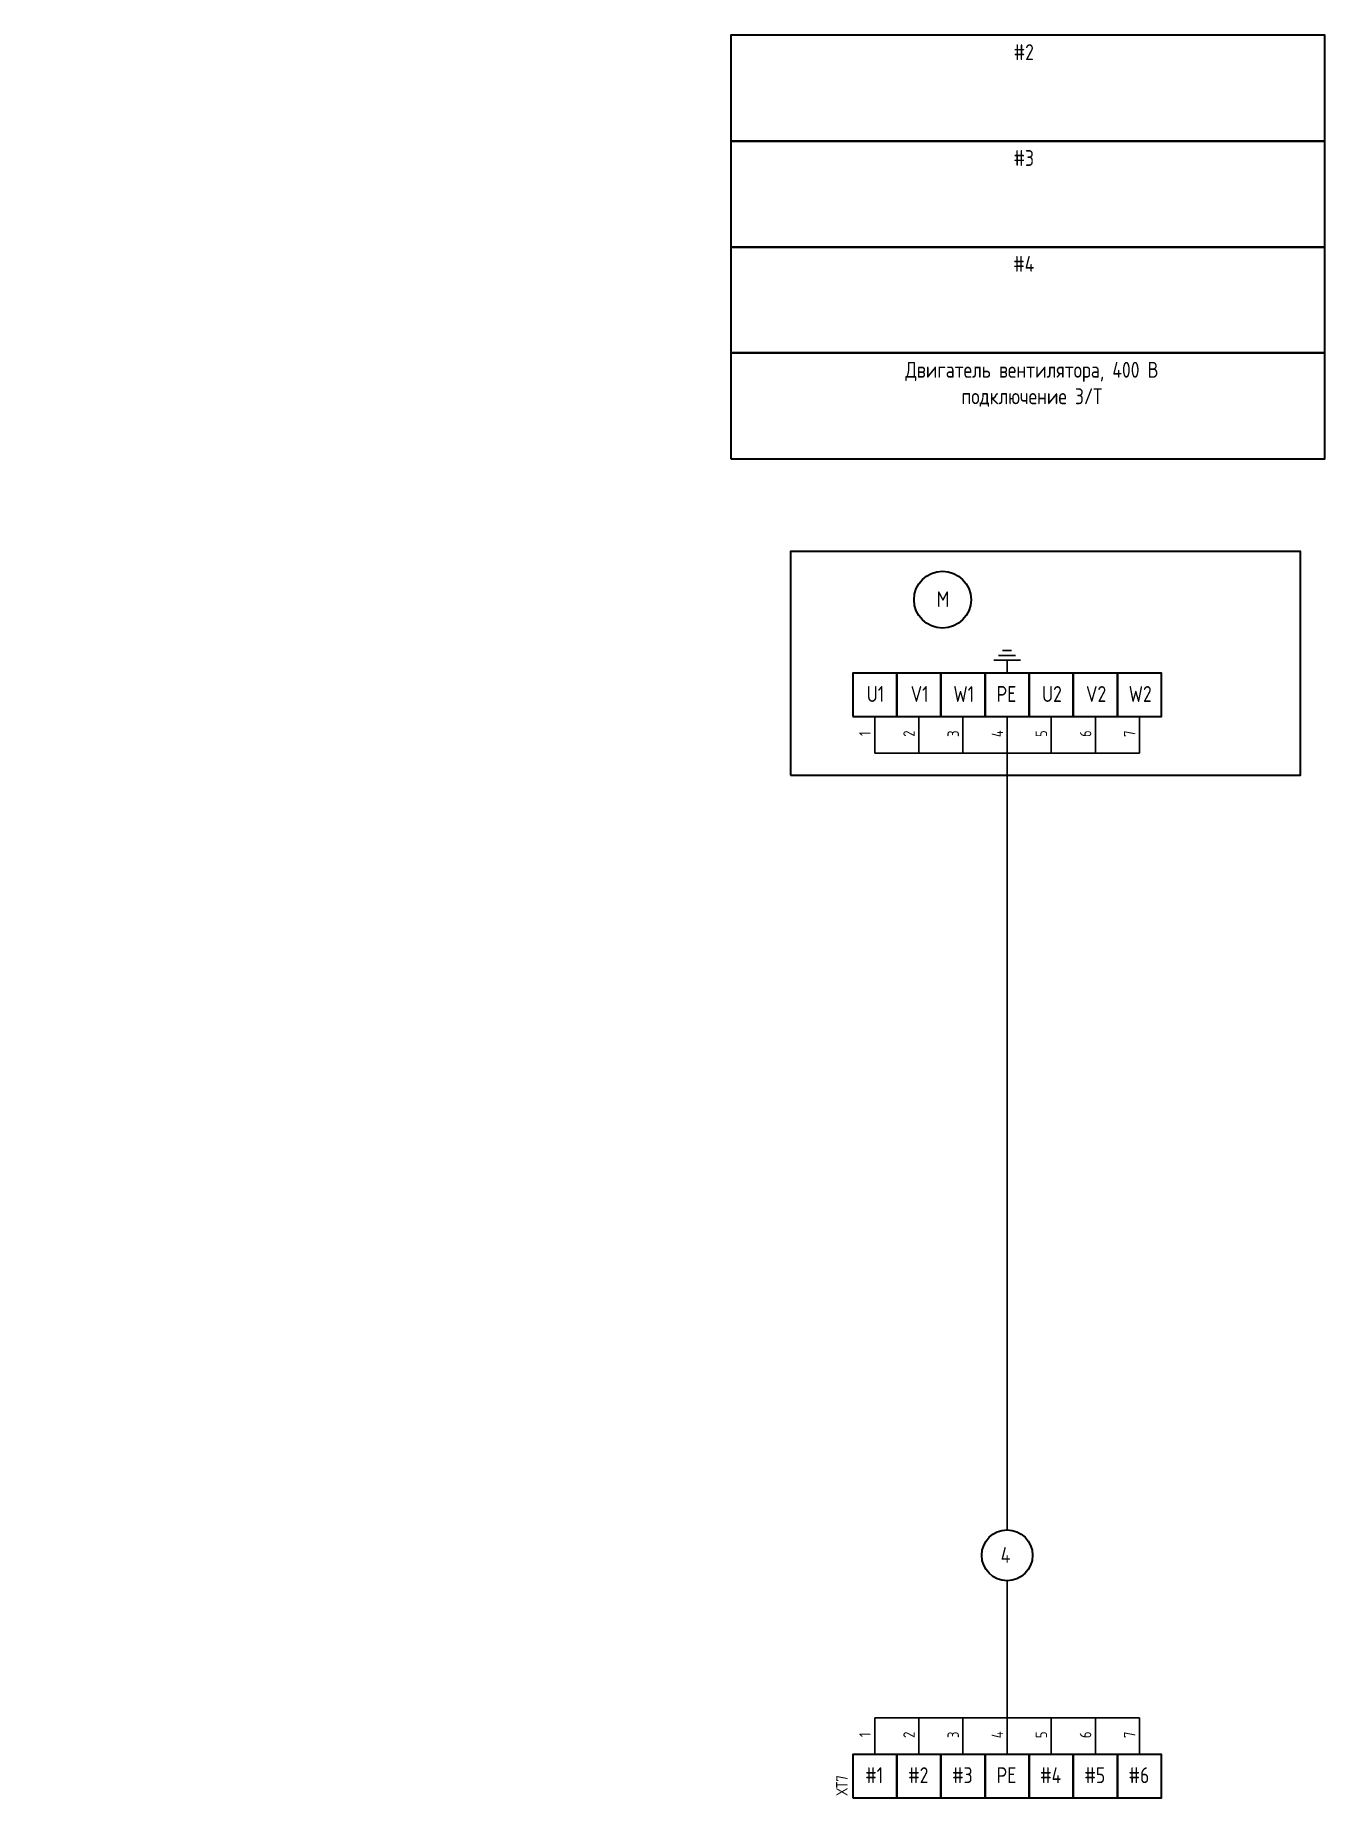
# Model space of a CAD drawing. Header units: millimetres. Extents: x 4483 to 4629, y 5948 to 6147.
import ezdxf

# ---------------------------------------------------------------- set-up
doc = ezdxf.new("R2010")
doc.units = ezdxf.units.MM
for name, color, linetype in [('Headers', 7, 'Continuous'), ('XT7', 7, 'Continuous'), ('Кабель', 7, 'Continuous')]:
    doc.layers.add(name, color=color, linetype=linetype)
doc.layers.add('Слой1', color=7, linetype='Continuous', lineweight=30)
doc.styles.add('GOST_A', font='GOST_0.TTF')
pattern_1 = [(37.5, (5, -6.084), (-1.60003, 48.94132), [0, -38.608, 0, -43.18, 0, -41.275]), (7.5, (5, -6.084), (44.95233, 71.6825), [0, -20.828, 0, -34.798, 0, -13.335]), (327.5, (-26.24, -6.084), (79.09924, 0.14372), [0, -12.7, 0, -45.72, 0, -59.69]), (317.5, (-26.24, -6.084), (76.35565, 22.29293), [0, -6.35, 0, -29.972, 0, -34.29])]
pattern_2 = [(37.5, (10, -11.084), (-1.60003, 48.94132), [0, -38.608, 0, -43.18, 0, -41.275]), (7.5, (10, -11.084), (44.95233, 71.6825), [0, -20.828, 0, -34.798, 0, -13.335]), (327.5, (-21.24, -11.084), (79.09924, 0.14372), [0, -12.7, 0, -45.72, 0, -59.69]), (317.5, (-21.24, -11.084), (76.35565, 22.29293), [0, -6.35, 0, -29.972, 0, -34.29])]
pattern_3 = [(37.5, (0.535, 0.098), (-1.60003, 48.94132), [0, -38.608, 0, -43.18, 0, -41.275]), (7.5, (0.535, 0.1), (44.95233, 71.6825), [0, -20.828, 0, -34.798, 0, -13.335]), (327.5, (-30.707, 0.1), (79.09924, 0.14372), [0, -12.7, 0, -45.72, 0, -59.69]), (317.5, (-30.71, 0.1), (76.35565, 22.29293), [0, -6.35, 0, -29.972, 0, -34.29])]
pattern_4 = [(37.5, (0.322, 0.16), (-1.60003, 48.94132), [0, -38.608, 0, -43.18, 0, -41.275]), (7.5, (0.32, 0.16), (44.95233, 71.6825), [0, -20.828, 0, -34.798, 0, -13.335]), (327.5, (-30.92, 0.16), (79.09924, 0.14372), [0, -12.7, 0, -45.72, 0, -59.69]), (317.5, (-30.92, 0.16), (76.35565, 22.29293), [0, -6.35, 0, -29.972, 0, -34.29])]

msp = doc.modelspace()

# ---------------------------------------------------------------- hatches: boundary and pattern name
at = {"layer": 'Слой1', "lineweight": -3}
h = msp.add_hatch(dxfattribs=at)
h.set_pattern_fill('AR-SAND', color=256)
h.set_pattern_definition([(37.5, (-1.567, -0.148), (-1.60003, 48.94132), [0, -38.608, 0, -43.18, 0, -41.275]), (7.5, (-1.57, -0.15), (44.95233, 71.6825), [0, -20.828, 0, -34.798, 0, -13.335]), (327.5, (-32.81, -0.15), (79.09924, 0.14372), [0, -12.7, 0, -45.72, 0, -59.69]), (317.5, (-32.81, -0.15), (76.35565, 22.29293), [0, -6.35, 0, -29.972, 0, -34.29])])
h.paths.add_polyline_path([(4483.15, 6127.95, 1), (4483.92, 6127.95, 1)])
h = msp.add_hatch(dxfattribs=at)
h.set_pattern_fill('AR-SAND', color=256)
h.set_pattern_definition([(37.5, (-0.368, -0.234), (-1.60003, 48.94132), [0, -38.608, 0, -43.18, 0, -41.275]), (7.5, (-0.37, -0.234), (44.95233, 71.6825), [0, -20.828, 0, -34.798, 0, -13.335]), (327.5, (-31.61, -0.234), (79.09924, 0.14372), [0, -12.7, 0, -45.72, 0, -59.69]), (317.5, (-31.61, -0.234), (76.35565, 22.29293), [0, -6.35, 0, -29.972, 0, -34.29])])
h.paths.add_polyline_path([(4484.35, 6127.86, 1), (4485.12, 6127.86, 1)])
h = msp.add_hatch(dxfattribs=at)
h.set_pattern_fill('AR-SAND', color=256)
h.set_pattern_definition([(37.5, (-0.205, -0.163), (-1.60003, 48.94132), [0, -38.608, 0, -43.18, 0, -41.275]), (7.5, (-0.205, -0.16), (44.95233, 71.6825), [0, -20.828, 0, -34.798, 0, -13.335]), (327.5, (-31.447, -0.163), (79.09924, 0.14372), [0, -12.7, 0, -45.72, 0, -59.69]), (317.5, (-31.45, -0.16), (76.35565, 22.29293), [0, -6.35, 0, -29.972, 0, -34.29])])
h.paths.add_polyline_path([(4484.51, 6127.93, 1), (4485.28, 6127.93, 1)])
h = msp.add_hatch(dxfattribs=at)
h.set_pattern_fill('AR-SAND', color=256)
h.set_pattern_definition([(37.5, (-0.198, -0.163), (-1.60003, 48.94132), [0, -38.608, 0, -43.18, 0, -41.275]), (7.5, (-0.2, -0.16), (44.95233, 71.6825), [0, -20.828, 0, -34.798, 0, -13.335]), (327.5, (-31.44, -0.163), (79.09924, 0.14372), [0, -12.7, 0, -45.72, 0, -59.69]), (317.5, (-31.44, -0.16), (76.35565, 22.29293), [0, -6.35, 0, -29.972, 0, -34.29])])
h.paths.add_polyline_path([(4484.52, 6127.93, 1), (4485.29, 6127.93, 1)])
h = msp.add_hatch(dxfattribs=at)
h.set_pattern_fill('AR-SAND', color=256)
h.set_pattern_definition(pattern_4)
h.paths.add_polyline_path([(4485.04, 6128.26, 1), (4485.81, 6128.26, 1)])
h = msp.add_hatch(dxfattribs=at)
h.set_pattern_fill('AR-SAND', color=256)
h.set_pattern_definition(pattern_4)
h.paths.add_polyline_path([(4485.04, 6128.26, 1), (4485.81, 6128.26, 1)])
h = msp.add_hatch(dxfattribs=at)
h.set_pattern_fill('AR-SAND', color=256)
h.set_pattern_definition(pattern_3)
h.paths.add_polyline_path([(4485.25, 6128.19, 1), (4486.02, 6128.19, 1)])
h = msp.add_hatch(dxfattribs=at)
h.set_pattern_fill('AR-SAND', color=256)
h.set_pattern_definition(pattern_3)
h.paths.add_polyline_path([(4485.25, 6128.19, 1), (4486.02, 6128.19, 1)])
h = msp.add_hatch(dxfattribs=at)
h.set_pattern_fill('AR-SAND', color=256)
h.set_pattern_definition(pattern_3)
h.paths.add_polyline_path([(4485.25, 6128.19, 1), (4486.02, 6128.19, 1)])
h = msp.add_hatch(dxfattribs=at)
h.set_pattern_fill('AR-SAND', color=256)
h.set_pattern_definition(pattern_3)
h.paths.add_polyline_path([(4485.25, 6128.19, 1), (4486.02, 6128.19, 1)])
h = msp.add_hatch(dxfattribs=at)
h.set_pattern_fill('AR-SAND', color=256)
h.set_pattern_definition(pattern_3)
h.paths.add_polyline_path([(4485.25, 6128.19, 1), (4486.02, 6128.19, 1)])
h = msp.add_hatch(dxfattribs=at)
h.set_pattern_fill('AR-SAND', color=256)
h.set_pattern_definition([(37.5, (0.694, 0.063), (-1.60003, 48.94132), [0, -38.608, 0, -43.18, 0, -41.275]), (7.5, (0.694, 0.063), (44.95233, 71.6825), [0, -20.828, 0, -34.798, 0, -13.335]), (327.5, (-30.548, 0.063), (79.09924, 0.14372), [0, -12.7, 0, -45.72, 0, -59.69]), (317.5, (-30.55, 0.06), (76.35565, 22.29293), [0, -6.35, 0, -29.972, 0, -34.29])])
h.paths.add_polyline_path([(4485.41, 6128.16, 1), (4486.18, 6128.16, 1)])
h = msp.add_hatch(dxfattribs=at)
h.set_pattern_fill('AR-SAND', color=256)
h.set_pattern_definition([(37.5, (0.885, -0.06), (-1.60003, 48.94132), [0, -38.608, 0, -43.18, 0, -41.275]), (7.5, (0.885, -0.06), (44.95233, 71.6825), [0, -20.828, 0, -34.798, 0, -13.335]), (327.5, (-30.357, -0.06), (79.09924, 0.14372), [0, -12.7, 0, -45.72, 0, -59.69]), (317.5, (-30.36, -0.06), (76.35565, 22.29293), [0, -6.35, 0, -29.972, 0, -34.29])])
h.paths.add_polyline_path([(4485.6, 6128.03, 1), (4486.37, 6128.03, 1)])
h = msp.add_hatch(dxfattribs=at)
h.set_pattern_fill('AR-SAND', color=256)
h.set_pattern_definition([(37.5, (1.176, -0.31), (-1.60003, 48.94132), [0, -38.608, 0, -43.18, 0, -41.275]), (7.5, (1.176, -0.31), (44.95233, 71.6825), [0, -20.828, 0, -34.798, 0, -13.335]), (327.5, (-30.066, -0.31), (79.09924, 0.14372), [0, -12.7, 0, -45.72, 0, -59.69]), (317.5, (-30.066, -0.31), (76.35565, 22.29293), [0, -6.35, 0, -29.972, 0, -34.29])])
h.paths.add_polyline_path([(4485.89, 6127.78, 1), (4486.66, 6127.78, 1)])
h = msp.add_hatch(dxfattribs=at)
h.set_pattern_fill('AR-SAND', color=256)
h.set_pattern_definition([(37.5, (-1.9, 5.91), (-1.60003, 48.94132), [0, -38.608, 0, -43.18, 0, -41.275]), (7.5, (-1.9, 5.91), (44.95233, 71.6825), [0, -20.828, 0, -34.798, 0, -13.335]), (327.5, (-33.143, 5.91), (79.09924, 0.14372), [0, -12.7, 0, -45.72, 0, -59.69]), (317.5, (-33.14, 5.91), (76.35565, 22.29293), [0, -6.35, 0, -29.972, 0, -34.29])])
h.paths.add_polyline_path([(4484.71, 6127.01, 1), (4485.48, 6127.01, 1)])
h = msp.add_hatch(dxfattribs=at)
h.set_pattern_fill('AR-SAND', color=256)
h.set_pattern_definition(pattern_1)
h.paths.add_polyline_path([(4489.71, 6122.01, 1), (4490.48, 6122.01, 1)])
h = msp.add_hatch(dxfattribs=at)
h.set_pattern_fill('AR-SAND', color=256)
h.set_pattern_definition(pattern_1)
h.paths.add_polyline_path([(4489.71, 6122.01, 1), (4490.48, 6122.01, 1)])
h = msp.add_hatch(dxfattribs=at)
h.set_pattern_fill('AR-SAND', color=256)
h.set_pattern_definition([(37.5, (3.1, 0.91), (-1.60003, 48.94132), [0, -38.608, 0, -43.18, 0, -41.275]), (7.5, (3.1, 0.91), (44.95233, 71.6825), [0, -20.828, 0, -34.798, 0, -13.335]), (327.5, (-28.143, 0.91), (79.09924, 0.14372), [0, -12.7, 0, -45.72, 0, -59.69]), (317.5, (-28.14, 0.91), (76.35565, 22.29293), [0, -6.35, 0, -29.972, 0, -34.29])])
h.paths.add_polyline_path([(4489.71, 6122.01, 1), (4490.48, 6122.01, 1)])
h = msp.add_hatch(dxfattribs=at)
h.set_pattern_fill('AR-SAND', color=256)
h.set_pattern_definition(pattern_2)
h.paths.add_polyline_path([(4494.71, 6117.01, 1), (4495.48, 6117.01, 1)])
h = msp.add_hatch(dxfattribs=at)
h.set_pattern_fill('AR-SAND', color=256)
h.set_pattern_definition(pattern_2)
h.paths.add_polyline_path([(4494.71, 6117.01, 1), (4495.48, 6117.01, 1)])
h = msp.add_hatch(dxfattribs=at)
h.set_pattern_fill('AR-SAND', color=256)
h.set_pattern_definition([(37.5, (8.1, -4.09), (-1.60003, 48.94132), [0, -38.608, 0, -43.18, 0, -41.275]), (7.5, (8.1, -4.09), (44.95233, 71.6825), [0, -20.828, 0, -34.798, 0, -13.335]), (327.5, (-23.143, -4.09), (79.09924, 0.14372), [0, -12.7, 0, -45.72, 0, -59.69]), (317.5, (-23.14, -4.09), (76.35565, 22.29293), [0, -6.35, 0, -29.972, 0, -34.29])])
h.paths.add_polyline_path([(4494.71, 6117.01, 1), (4495.48, 6117.01, 1)])
h = msp.add_hatch(dxfattribs=at)
h.set_pattern_fill('AR-SAND', color=256)
h.set_pattern_definition([(37.5, (0.48, 1.17), (-1.60003, 48.94132), [0, -38.608, 0, -43.18, 0, -41.275]), (7.5, (0.48, 1.17), (44.9523, 71.6825), [0, -20.828, 0, -34.798, 0, -13.335]), (327.5, (-30.76, 1.17), (79.09924, 0.14372), [0, -12.7, 0, -45.72, 0, -59.69]), (317.5, (-30.76, 1.17), (76.35565, 22.29293), [0, -6.35, 0, -29.972, 0, -34.29])])
h.paths.add_polyline_path([(4501.82, 5959.94, 1), (4502.59, 5959.94, 1)])
h = msp.add_hatch(dxfattribs=at)
h.set_pattern_fill('AR-SAND', color=256)
h.set_pattern_definition([(37.5, (5.33, 1.215), (-1.60003, 48.94132), [0, -38.608, 0, -43.18, 0, -41.275]), (7.5, (5.33, 1.215), (44.9523, 71.6825), [0, -20.828, 0, -34.798, 0, -13.335]), (327.5, (-25.912, 1.215), (79.09924, 0.14372), [0, -12.7, 0, -45.72, 0, -59.69]), (317.5, (-25.91, 1.215), (76.35565, 22.29293), [0, -6.35, 0, -29.972, 0, -34.29])])
h.paths.add_polyline_path([(4505.04, 5959.31, 1), (4505.81, 5959.31, 1)])

# ---------------------------------------------------------------- linework, layer by layer
at = {"layer": 'Кабель'}
for p, q in [((4591.77, 6076.46), (4594.78, 6076.46)), ((4592.32, 6077.01), (4594.23, 6077.01)), ((4592.77, 6077.56), (4593.78, 6077.56)), ((4593.28, 6076.46), (4593.28, 6074.99)), ((4578.28, 6070.08), (4578.28, 6065.92)), ((4583.28, 6070.08), (4583.28, 6065.92)), ((4588.28, 6070.08), (4588.28, 6065.92)), ((4593.28, 6070.08), (4593.28, 6065.92)), ((4598.28, 6070.08), (4598.28, 6065.92)), ((4603.28, 6070.08), (4603.28, 6065.92)), ((4608.28, 6070.08), (4608.28, 6065.92)), ((4578.28, 6065.92), (4598.28, 6065.92)), ((4593.28, 6065.92), (4593.28, 5977.91)), ((4598.28, 6065.92), (4608.28, 6065.92)), ((4593.28, 5972.15), (4593.28, 5956.62)), ((4578.28, 5956.62), (4598.28, 5956.62)), ((4578.28, 5956.62), (4578.28, 5952.46)), ((4583.28, 5956.62), (4583.28, 5952.46)), ((4588.28, 5956.62), (4588.28, 5952.46)), ((4593.28, 5956.62), (4593.28, 5952.46)), ((4598.28, 5956.62), (4608.28, 5956.62)), ((4598.28, 5956.62), (4598.28, 5952.46)), ((4603.28, 5956.62), (4603.28, 5952.46)), ((4608.28, 5956.62), (4608.28, 5952.46))]:
    msp.add_line(p, q, dxfattribs=at)
at = {"layer": 'Слой1', "color": 7, "lineweight": 30}
for points in [[(4561.97, 6135.29), (4629.28, 6135.29), (4629.28, 6147.29), (4561.97, 6147.29)], [(4561.97, 6123.29), (4629.28, 6123.29), (4629.28, 6135.29), (4561.97, 6135.29)], [(4561.97, 6111.29), (4629.28, 6111.29), (4629.28, 6123.29), (4561.97, 6123.29)], [(4561.97, 6099.29), (4629.28, 6099.29), (4629.28, 6111.29), (4561.97, 6111.29)], [(4568.72, 6063.44), (4626.53, 6063.44), (4626.53, 6088.77), (4568.72, 6088.77)], [(4575.78, 6070.08), (4580.78, 6070.08), (4580.78, 6074.99), (4575.78, 6074.99)], [(4580.78, 6070.08), (4585.78, 6070.08), (4585.78, 6074.99), (4580.78, 6074.99)], [(4585.78, 6070.08), (4590.78, 6070.08), (4590.78, 6074.99), (4585.78, 6074.99)], [(4590.78, 6070.08), (4595.78, 6070.08), (4595.78, 6074.99), (4590.78, 6074.99)], [(4595.78, 6070.08), (4600.78, 6070.08), (4600.78, 6074.99), (4595.78, 6074.99)], [(4600.78, 6070.08), (4605.78, 6070.08), (4605.78, 6074.99), (4600.78, 6074.99)], [(4605.78, 6070.08), (4610.78, 6070.08), (4610.78, 6074.99), (4605.78, 6074.99)], [(4575.78, 5947.55), (4580.78, 5947.55), (4580.78, 5952.46), (4575.78, 5952.46)], [(4580.78, 5947.55), (4585.78, 5947.55), (4585.78, 5952.46), (4580.78, 5952.46)], [(4585.78, 5947.55), (4590.78, 5947.55), (4590.78, 5952.46), (4585.78, 5952.46)], [(4590.78, 5947.55), (4595.78, 5947.55), (4595.78, 5952.46), (4590.78, 5952.46)], [(4595.78, 5947.55), (4600.78, 5947.55), (4600.78, 5952.46), (4595.78, 5952.46)], [(4600.78, 5947.55), (4605.78, 5947.55), (4605.78, 5952.46), (4600.78, 5952.46)], [(4605.78, 5947.55), (4610.78, 5947.55), (4610.78, 5952.46), (4605.78, 5952.46)]]:
    msp.add_lwpolyline(points, close=True, dxfattribs=at)
at = {"layer": 'Слой1'}
for centre, radius in [((4585.96, 6083.33), 3.23), ((4593.28, 5975.03), 2.88)]:
    msp.add_circle(centre, radius, dxfattribs=at)

# ---------------------------------------------------------------- texts
at = {"layer": 'Headers', "lineweight": -3, "char_height": 1.8, "attachment_point": 1, "style": 'GOST_A'}
for s, insert in [('\\pxqc;#2', (4584.11, 6146.28)), ('\\pxqc;#3', (4584.11, 6134.28)), ('\\pxqc;#4', (4584.11, 6122.28))]:
    msp.add_mtext_dynamic_manual_height_columns(s, width=22.1167, gutter_width=15, heights=[7.1], dxfattribs=dict(at, insert=insert))
at = {"layer": 'XT7', "lineweight": -3, "char_height": 1.8, "attachment_point": 1, "style": 'GOST_A'}
for s, insert in [('\\pxqc;#1', (4576.4, 5951.01)), ('\\pxqc;#2', (4581.4, 5951.01)), ('\\pxqc;#3', (4586.4, 5951.01)), ('\\pxqc;#4', (4596.4, 5951.01)), ('\\pxqc;#5', (4601.4, 5951.01)), ('\\pxqc;#6', (4606.4, 5951.01))]:
    msp.add_mtext_dynamic_manual_height_columns(s, width=3.6299, gutter_width=15, heights=[1.76], dxfattribs=dict(at, insert=insert))
at = {"layer": 'Слой1', "lineweight": -3, "char_height": 1.8, "attachment_point": 1, "style": 'GOST_A'}
for s, width, heights, insert in [('\\pxqc;Двигатель вентилятора, 400 В\\Pподключение 3/Т', 31.2072, [12.42], (4580.48, 6110.28)), ('\\pxqc;М', 3.6299, [1.76], (4584.2, 6084.28)), ('\\pxqc;U1', 3.6299, [1.76], (4576.55, 6073.54)), ('\\pxqc;V1', 3.6299, [1.76], (4581.55, 6073.54)), ('\\pxqc;W1', 3.6299, [1.76], (4586.55, 6073.54)), ('\\pxqc;PE', 3.6299, [1.76], (4591.4, 6073.54)), ('\\pxqc;U2', 3.6299, [1.76], (4596.55, 6073.54)), ('\\pxqc;V2', 3.6299, [1.76], (4601.55, 6073.54)), ('\\pxqc;W2', 3.6299, [1.76], (4606.55, 6073.54)), ('\\pxqc;4', 3.6299, [1.76], (4591.29, 5975.96)), ('\\pxqc;PE', 3.6299, [1.76], (4591.4, 5951.01))]:
    msp.add_mtext_dynamic_manual_height_columns(s, width=width, gutter_width=15, heights=heights, dxfattribs=dict(at, insert=insert))
at = {"layer": 'Слой1', "lineweight": -3, "char_height": 1.3, "attachment_point": 1, "rotation": 90, "style": 'GOST_A'}
for s, insert in [('\\pxqc;1', (4576.52, 6066.33)), ('\\pxqc;2', (4581.52, 6066.33)), ('\\pxqc;3', (4586.52, 6066.33)), ('\\pxqc;4', (4591.52, 6066.33)), ('\\pxqc;5', (4596.52, 6066.33)), ('\\pxqc;6', (4601.52, 6066.33)), ('\\pxqc;7', (4606.52, 6066.33)), ('\\pxqc;1', (4576.52, 5952.87)), ('\\pxqc;2', (4581.52, 5952.87)), ('\\pxqc;3', (4586.52, 5952.87)), ('\\pxqc;4', (4591.52, 5952.87)), ('\\pxqc;5', (4596.52, 5952.87)), ('\\pxqc;6', (4601.52, 5952.87)), ('\\pxqc;7', (4606.52, 5952.87)), ('\\pxqc;ХТ7', (4573.91, 5947.15))]:
    msp.add_mtext_dynamic_manual_height_columns(s, width=3.6299, gutter_width=15, heights=[1.76], dxfattribs=dict(at, insert=insert))

doc.saveas('drawing.dxf')
